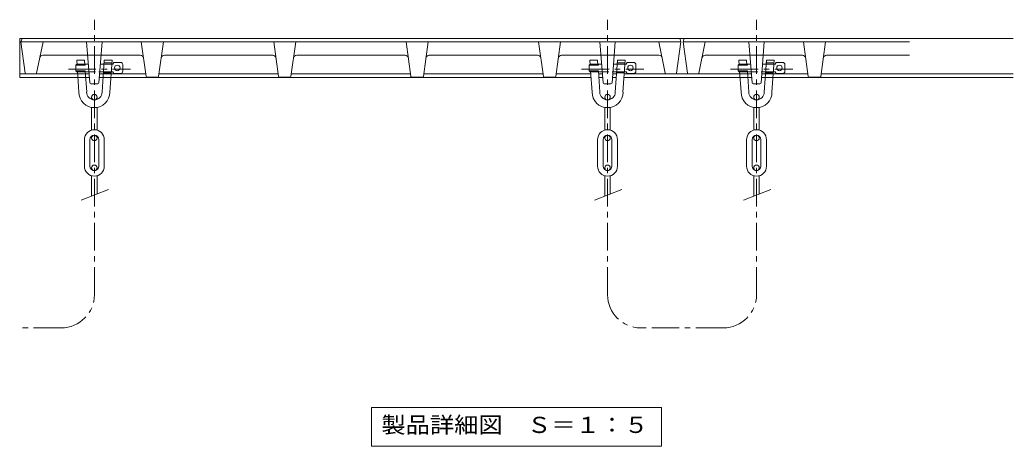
# Model space of a CAD drawing. Units: millimetres on the paper, with parts at other scales. Extents: x -255 to 276, y -195 to 192.
# Drawn here: x -239.7 to -59.7, y -137.7 to -60.5 of the extents above; entities that cross this region are included whole.
import ezdxf
from ezdxf.enums import TextEntityAlignment as Align

# ---------------------------------------------------------------- set-up
doc = ezdxf.new("R2010")
doc.units = ezdxf.units.MM
doc.linetypes.add('CHAIN1', pattern=[8, 5, -1, 1, -1])
doc.linetypes.add('DASHED1', pattern=[1.8, 1.2, -0.6])
for name, color, linetype, lineweight in [('E-1', 2, 'Continuous', 9), ('E-2', 3, 'Continuous', 9), ('E-5', 7, 'Continuous', 9), ('E-6', 6, 'Continuous', 9), ('E-F', 5, 'Continuous', 5)]:
    doc.layers.add(name, color=color, linetype=linetype, lineweight=lineweight)
doc.styles.add('ＭＳ ゴシック', font='')
doc.styles.get('ＭＳ ゴシック').set_extended_font_data('MS Gothic')

msp = doc.modelspace()

# ---------------------------------------------------------------- linework, layer by layer
at = {"layer": 'E-1'}
for p, q in [((-227.182, -70.311), (-239.74, -70.311)), ((-225.348, -70.951), (-136.218, -70.951)), ((-216.924, -70.311), (-225.297, -70.311)), ((-192.924, -70.311), (-214.555, -70.311)), ((-168.924, -70.311), (-190.555, -70.311)), ((-144.924, -70.311), (-166.555, -70.311)), ((-136.263, -70.311), (-142.555, -70.311)), ((-134.182, -70.311), (-134.863, -70.311)), ((-134.818, -70.951), (-134.131, -70.951)), ((-132.348, -70.951), (-131.661, -70.951)), ((-131.616, -70.311), (-132.297, -70.311)), ((-130.261, -70.951), (-107.131, -70.951)), ((-107.182, -70.311), (-130.216, -70.311)), ((-105.348, -70.951), (-59.74, -70.951)), ((-96.924, -70.311), (-105.297, -70.311)), ((-59.74, -70.311), (-94.555, -70.311))]:
    msp.add_line(p, q, dxfattribs=at)
for points in [[(-239.74, -70.311), (-239.74, -63.911), (-59.74, -63.911)], [(-239.74, -70.311), (-239.74, -70.951), (-227.131, -70.951)]]:
    msp.add_lwpolyline(points, dxfattribs=at)
at = {"layer": 'E-2'}
for p, q in [((-239.54, -64.511), (-239.34, -63.911)), ((-238.763, -70.138), (-239.54, -64.511)), ((-119.94, -64.511), (-239.54, -64.511)), ((-239.34, -63.911), (-120.14, -63.911)), ((-236.707, -70.152), (-235.54, -64.511)), ((-216.864, -70.739), (-217.74, -64.511)), ((-214.615, -70.739), (-213.74, -64.511)), ((-192.864, -70.739), (-193.74, -64.511)), ((-190.615, -70.739), (-189.74, -64.511)), ((-168.864, -70.739), (-169.74, -64.511)), ((-166.615, -70.739), (-165.74, -64.511)), ((-144.864, -70.739), (-145.74, -64.511)), ((-142.615, -70.739), (-141.74, -64.511)), ((-122.773, -70.152), (-123.94, -64.511)), ((-120.716, -70.138), (-119.94, -64.511)), ((-120.14, -63.911), (-119.94, -64.511)), ((-119.54, -64.511), (-119.34, -63.911)), ((-118.763, -70.138), (-119.54, -64.511)), ((-78.54, -64.511), (-119.54, -64.511)), ((-119.34, -63.911), (-78.54, -63.911)), ((-116.707, -70.152), (-115.54, -64.511)), ((-96.864, -70.739), (-97.74, -64.511)), ((-94.615, -70.739), (-93.74, -64.511)), ((-217.924, -66.911), (-235.548, -66.911)), ((-193.924, -66.911), (-213.556, -66.911)), ((-189.556, -66.911), (-169.924, -66.911)), ((-165.536, -66.911), (-145.924, -66.911)), ((-141.556, -66.911), (-123.932, -66.911)), ((-97.924, -66.911), (-115.548, -66.911)), ((-78.54, -66.911), (-93.556, -66.911)), ((-238.565, -70.311), (-227.182, -70.311)), ((-225.297, -70.311), (-216.924, -70.311)), ((-214.813, -70.911), (-216.666, -70.911)), ((-214.555, -70.311), (-192.924, -70.311)), ((-190.813, -70.911), (-192.666, -70.911)), ((-190.555, -70.311), (-168.924, -70.311)), ((-166.813, -70.911), (-168.666, -70.911)), ((-144.924, -70.311), (-166.555, -70.311)), ((-144.666, -70.911), (-142.813, -70.911)), ((-136.263, -70.311), (-142.555, -70.311)), ((-134.182, -70.311), (-134.863, -70.311)), ((-131.616, -70.311), (-132.297, -70.311)), ((-120.914, -70.311), (-130.216, -70.311)), ((-118.565, -70.311), (-107.182, -70.311)), ((-105.297, -70.311), (-96.924, -70.311)), ((-94.813, -70.911), (-96.666, -70.911)), ((-94.555, -70.311), (-78.54, -70.311))]:
    msp.add_line(p, q, dxfattribs=at)
for centre, radius, start, end in [((-235.548, -67.511), 0.6, 90, 168.31061), ((-217.924, -67.511), 0.6, 8.00474, 90), ((-213.556, -67.511), 0.6, 90, 171.99526), ((-193.924, -67.511), 0.6, 8.00474, 90), ((-189.556, -67.511), 0.6, 90, 171.99526), ((-169.924, -67.511), 0.6, 8.00474, 90), ((-165.556, -67.511), 0.6, 90, 171.99526), ((-145.924, -67.511), 0.6, 8.00474, 90), ((-141.556, -67.511), 0.6, 90, 171.99526), ((-123.932, -67.511), 0.6, 11.68939, 90), ((-115.548, -67.511), 0.6, 90, 168.31061), ((-97.924, -67.511), 0.6, 8.00474, 90), ((-93.556, -67.511), 0.6, 90, 171.99526), ((-238.565, -70.111), 0.2, 187.85333, 270), ((-236.902, -70.111), 0.2, 270, 348.31061), ((-122.577, -70.111), 0.2, 191.68939, 270), ((-120.914, -70.111), 0.2, 270, 352.14667), ((-118.565, -70.111), 0.2, 187.85333, 270), ((-116.902, -70.111), 0.2, 270, 348.31061), ((-216.666, -70.711), 0.2, 188.00474, 270), ((-214.813, -70.711), 0.2, 270, 351.99526), ((-192.666, -70.711), 0.2, 188.00474, 270), ((-190.813, -70.711), 0.2, 270, 351.99526), ((-168.666, -70.711), 0.2, 188.00474, 270), ((-166.813, -70.711), 0.2, 270, 351.99526), ((-144.666, -70.711), 0.2, 188.00474, 270), ((-142.813, -70.711), 0.2, 270, 351.99526), ((-96.666, -70.711), 0.2, 188.00474, 270), ((-94.813, -70.711), 0.2, 270, 351.99526)]:
    msp.add_arc(centre, radius, start, end, dxfattribs=at)
at = {"layer": 'E-5'}
for p, q in [((-176.04, -130.718), (-123.44, -130.718)), ((-176.04, -130.718), (-176.04, -137.718)), ((-123.44, -130.718), (-123.44, -137.718)), ((-176.04, -137.718), (-123.44, -137.718))]:
    msp.add_line(p, q, dxfattribs=at)
at = {"layer": 'E-6'}
for p, q in [((-227.054, -71.927), (-227.64, -64.511)), ((-225.425, -71.927), (-224.84, -64.511)), ((-134.054, -71.927), (-134.64, -64.511)), ((-132.425, -71.927), (-131.84, -64.511)), ((-107.054, -71.927), (-107.64, -64.511)), ((-105.425, -71.927), (-104.84, -64.511)), ((-225.624, -72.111), (-226.855, -72.111)), ((-132.624, -72.111), (-133.855, -72.111)), ((-105.624, -72.111), (-106.855, -72.111))]:
    msp.add_line(p, q, dxfattribs=at)
at = {"layer": 'E-6', "linetype": 'DASHED1'}
for p, q in [((-227.45, -66.911), (-225.029, -66.911)), ((-134.45, -66.911), (-132.029, -66.911)), ((-107.45, -66.911), (-105.029, -66.911)), ((-227.213, -69.911), (-225.266, -69.911)), ((-134.213, -69.911), (-132.266, -69.911)), ((-107.213, -69.911), (-105.266, -69.911))]:
    msp.add_line(p, q, dxfattribs=at)
at = {"layer": 'E-6'}
for centre, start, end in [((-226.855, -71.911), 184.51399, 270), ((-225.624, -71.911), 270, 355.48601), ((-133.855, -71.911), 184.51399, 270), ((-132.624, -71.911), 270, 355.48601), ((-106.855, -71.911), 184.51399, 270), ((-105.624, -71.911), 270, 355.48601)]:
    msp.add_arc(centre, 0.2, start, end, dxfattribs=at)
at = {"layer": 'E-F', "linetype": 'CHAIN1'}
for p, q in [((-226.24, -110.296), (-226.24, -60.511)), ((-133.24, -110.296), (-133.24, -60.511)), ((-106.24, -110.296), (-106.24, -60.511)), ((-230.947, -69.411), (-219.676, -69.411)), ((-137.947, -69.411), (-126.676, -69.411)), ((-110.947, -69.411), (-99.676, -69.411)), ((-232.24, -116.296), (-239.74, -116.296)), ((-112.24, -116.296), (-127.24, -116.296))]:
    msp.add_line(p, q, dxfattribs=at)
at = {"layer": 'E-F'}
for p, q in [((-229.437, -67.811), (-229.375, -68.711)), ((-229.437, -67.811), (-228.037, -67.811)), ((-228.037, -67.811), (-227.975, -68.711)), ((-224.442, -67.811), (-224.847, -73.611)), ((-224.477, -68.311), (-223.077, -68.311)), ((-224.442, -67.811), (-223.042, -67.811)), ((-223.042, -67.811), (-223.447, -73.611)), ((-222.892, -68.511), (-222.692, -68.211)), ((-222.692, -68.211), (-221.492, -68.211)), ((-136.437, -67.811), (-136.375, -68.711)), ((-136.437, -67.811), (-135.037, -67.811)), ((-135.037, -67.811), (-134.975, -68.711)), ((-131.442, -67.811), (-131.847, -73.611)), ((-131.477, -68.311), (-130.077, -68.311)), ((-131.442, -67.811), (-130.042, -67.811)), ((-130.042, -67.811), (-130.447, -73.611)), ((-129.892, -68.511), (-129.692, -68.211)), ((-129.692, -68.211), (-128.492, -68.211)), ((-109.437, -67.811), (-109.375, -68.711)), ((-109.437, -67.811), (-108.037, -67.811)), ((-108.037, -67.811), (-107.975, -68.711)), ((-104.442, -67.811), (-104.847, -73.611)), ((-104.477, -68.311), (-103.077, -68.311)), ((-104.442, -67.811), (-103.042, -67.811)), ((-103.042, -67.811), (-103.447, -73.611)), ((-102.892, -68.511), (-102.692, -68.211)), ((-102.692, -68.211), (-101.492, -68.211)), ((-229.588, -68.711), (-229.388, -68.511)), ((-229.588, -69.711), (-229.588, -68.711)), ((-229.588, -68.711), (-227.891, -68.711)), ((-229.588, -69.711), (-227.891, -69.711)), ((-229.588, -69.711), (-229.388, -69.911)), ((-229.388, -68.511), (-227.324, -68.511)), ((-229.388, -69.911), (-227.213, -69.911)), ((-229.305, -69.711), (-229.032, -73.611)), ((-227.905, -69.711), (-227.632, -73.611)), ((-227.891, -68.711), (-227.891, -68.511)), ((-227.891, -69.911), (-227.891, -69.711)), ((-225.266, -69.911), (-222.892, -69.911)), ((-225.155, -68.511), (-222.892, -68.511)), ((-224.602, -70.111), (-223.202, -70.111)), ((-222.892, -69.911), (-222.692, -70.211)), ((-221.092, -69.811), (-221.092, -68.611)), ((-136.588, -68.711), (-136.388, -68.511)), ((-136.588, -69.711), (-136.588, -68.711)), ((-136.588, -68.711), (-134.891, -68.711)), ((-136.588, -69.711), (-134.891, -69.711)), ((-136.588, -69.711), (-136.388, -69.911)), ((-136.388, -68.511), (-134.324, -68.511)), ((-136.388, -69.911), (-134.213, -69.911)), ((-136.305, -69.711), (-136.032, -73.611)), ((-134.905, -69.711), (-134.632, -73.611)), ((-134.891, -68.711), (-134.891, -68.511)), ((-134.891, -69.911), (-134.891, -69.711)), ((-132.266, -69.911), (-129.892, -69.911)), ((-132.155, -68.511), (-129.892, -68.511)), ((-131.602, -70.111), (-130.202, -70.111)), ((-129.892, -69.911), (-129.692, -70.211)), ((-128.092, -69.811), (-128.092, -68.611)), ((-109.588, -68.711), (-109.388, -68.511)), ((-109.588, -69.711), (-109.588, -68.711)), ((-109.588, -68.711), (-107.891, -68.711)), ((-109.588, -69.711), (-107.891, -69.711)), ((-109.588, -69.711), (-109.388, -69.911)), ((-109.388, -68.511), (-107.324, -68.511)), ((-109.388, -69.911), (-107.213, -69.911)), ((-109.305, -69.711), (-109.032, -73.611)), ((-107.905, -69.711), (-107.632, -73.611)), ((-107.891, -68.711), (-107.891, -68.511)), ((-107.891, -69.911), (-107.891, -69.711)), ((-105.266, -69.911), (-102.892, -69.911)), ((-105.155, -68.511), (-102.892, -68.511)), ((-104.602, -70.111), (-103.202, -70.111)), ((-102.892, -69.911), (-102.692, -70.211)), ((-101.092, -69.811), (-101.092, -68.611)), ((-222.692, -70.211), (-221.492, -70.211)), ((-129.692, -70.211), (-128.492, -70.211)), ((-102.692, -70.211), (-101.492, -70.211)), ((-226.74, -74.919), (-226.74, -74.511)), ((-225.74, -74.919), (-225.74, -74.511)), ((-133.74, -74.919), (-133.74, -74.511)), ((-132.74, -74.919), (-132.74, -74.511)), ((-106.74, -74.919), (-106.74, -74.511)), ((-105.74, -74.919), (-105.74, -74.511)), ((-226.74, -80.482), (-226.74, -76.366)), ((-225.74, -80.482), (-225.74, -76.366)), ((-133.74, -80.482), (-133.74, -76.366)), ((-132.74, -80.482), (-132.74, -76.366)), ((-106.74, -80.482), (-106.74, -76.366)), ((-105.74, -80.482), (-105.74, -76.366)), ((-228.04, -87.011), (-228.04, -82.211)), ((-227.04, -87.011), (-227.04, -82.211)), ((-226.74, -81.911), (-226.74, -81.587)), ((-225.74, -81.911), (-225.74, -81.587)), ((-225.44, -87.011), (-225.44, -82.211)), ((-224.44, -87.011), (-224.44, -82.211)), ((-135.04, -87.011), (-135.04, -82.211)), ((-134.04, -87.011), (-134.04, -82.211)), ((-133.74, -81.911), (-133.74, -81.587)), ((-132.74, -81.911), (-132.74, -81.587)), ((-132.44, -87.011), (-132.44, -82.211)), ((-131.44, -87.011), (-131.44, -82.211)), ((-108.04, -87.011), (-108.04, -82.211)), ((-107.04, -87.011), (-107.04, -82.211)), ((-106.74, -81.911), (-106.74, -81.587)), ((-105.74, -81.911), (-105.74, -81.587)), ((-105.44, -87.011), (-105.44, -82.211)), ((-104.44, -87.011), (-104.44, -82.211)), ((-226.74, -87.311), (-226.74, -87.636)), ((-225.74, -87.311), (-225.74, -87.636)), ((-133.74, -87.311), (-133.74, -87.636)), ((-132.74, -87.311), (-132.74, -87.636)), ((-106.74, -87.311), (-106.74, -87.636)), ((-105.74, -87.311), (-105.74, -87.636)), ((-226.74, -88.74), (-226.74, -92.459)), ((-225.74, -88.74), (-225.74, -92.066)), ((-133.74, -88.74), (-133.74, -92.459)), ((-132.74, -88.74), (-132.74, -92.066)), ((-106.74, -88.74), (-106.74, -92.459)), ((-105.74, -88.74), (-105.74, -92.066)), ((-223.655, -91.247), (-228.607, -93.192)), ((-130.655, -91.247), (-135.607, -93.192)), ((-103.655, -91.247), (-108.607, -93.192))]:
    msp.add_line(p, q, dxfattribs=at)
for centre in [(-222.092, -69.211), (-129.092, -69.211), (-102.092, -69.211), (-226.24, -74.511), (-133.24, -74.511), (-106.24, -74.511), (-226.24, -81.911), (-133.24, -81.911), (-106.24, -81.911), (-226.24, -87.311), (-133.24, -87.311), (-106.24, -87.311)]:
    msp.add_circle(centre, 0.5, dxfattribs=at)
for centre, radius, start, end in [((-221.492, -68.611), 0.4, 0, 90), ((-128.492, -68.611), 0.4, 0, 90), ((-101.492, -68.611), 0.4, 0, 90), ((-221.492, -69.811), 0.4, 270, 0), ((-128.492, -69.811), 0.4, 270, 0), ((-101.492, -69.811), 0.4, 270, 0), ((-226.24, -73.611), 2.8, 180, 0), ((-226.24, -73.611), 1.4, 180, 0), ((-133.24, -73.611), 2.8, 180, 0), ((-133.24, -73.611), 1.4, 180, 0), ((-106.24, -73.611), 2.8, 180, 0), ((-106.24, -73.611), 1.4, 180, 0), ((-226.24, -82.211), 1.8, 0, 180), ((-133.24, -82.211), 1.8, 0, 180), ((-106.24, -82.211), 1.8, 0, 180), ((-226.24, -82.211), 0.8, 0, 180), ((-133.24, -82.211), 0.8, 0, 180), ((-106.24, -82.211), 0.8, 0, 180), ((-226.24, -87.011), 1.8, 180, 0), ((-226.24, -87.011), 0.8, 180, 0), ((-133.24, -87.011), 1.8, 180, 0), ((-133.24, -87.011), 0.8, 180, 0), ((-106.24, -87.011), 1.8, 180, 0), ((-106.24, -87.011), 0.8, 180, 0)]:
    msp.add_arc(centre, radius, start, end, dxfattribs=at)
at = {"layer": 'E-F', "linetype": 'CHAIN1'}
for centre, start, end in [((-232.24, -110.296), 270, 0), ((-127.24, -110.296), 180, 270), ((-112.24, -110.296), 270, 0)]:
    msp.add_arc(centre, 6, start, end, dxfattribs=at)

# ---------------------------------------------------------------- texts
at = {"layer": 'E-5', "color": 2, "style": 'ＭＳ ゴシック', "width": 1.1}
msp.add_text('製品詳細図\u3000Ｓ＝１：５', height=2.933, dxfattribs=at).set_placement((-174.24, -136.218), align=Align.BOTTOM_LEFT)

doc.saveas('drawing.dxf')
